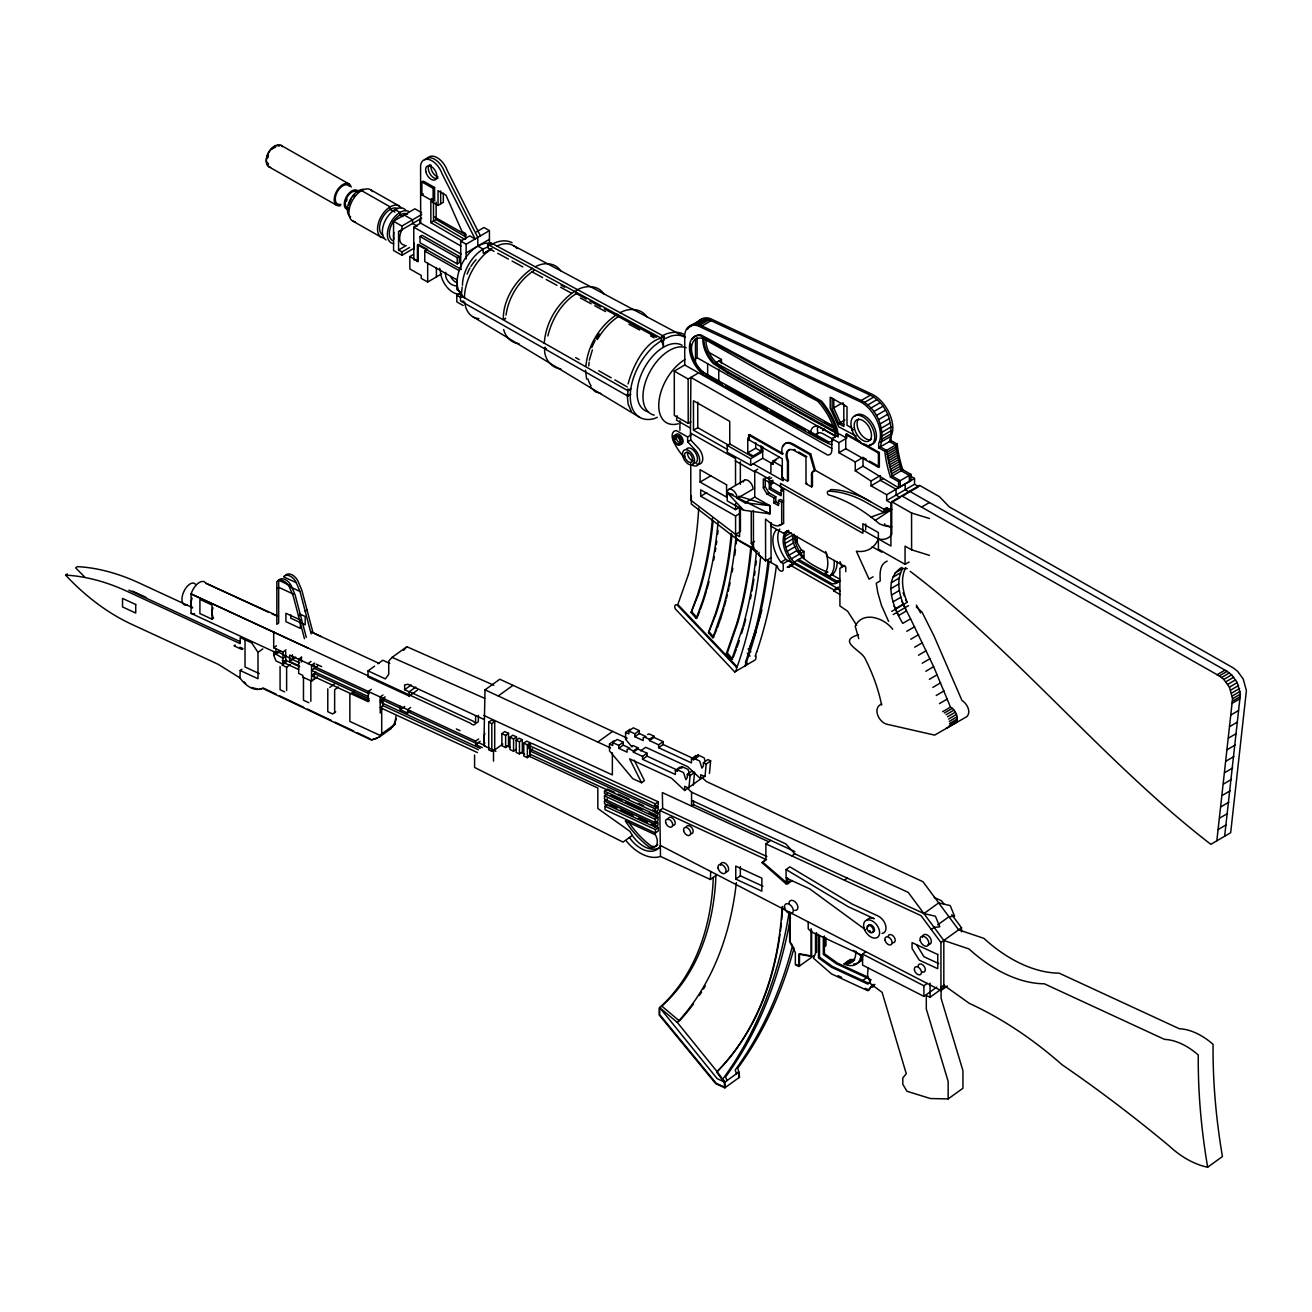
<?xml version="1.0" encoding="UTF-8"?>
<svg xmlns="http://www.w3.org/2000/svg" width="1312" height="1312" viewBox="0 0 1312 1312"><rect width="100%" height="100%" fill="white"/><g stroke="black" fill="none" stroke-linecap="round" stroke-linejoin="round"><path stroke-width="1.5" d="M794.432 562.143L787.905 567.44L792.661 564.685M743.642 510.204L727.209 492.689L769.816 513.828L770.046 505.776L754.761 497.084L745.019 502.791L737.229 498.363A7.036 4.1 59.7 0 0 732.211 489.77A7.036 4.1 59.7 0 0 727.209 492.689L727.209 500.889L743.642 510.204L769.816 513.828L769.816 505.628L738.82 496.215M276.094 694.163L263.187 688.029C254.413 692.703 244.786 684.93 239.965 677.91L240.194 670.498L241.9 669.268M626.398 841.074A36.047 22.976 54.2 0 0 660.494 856.424L710.382 879.499L710.694 871.463M713.252 877.433L713.006 883.812A335.987 214.102 54.2 0 1 659.182 1008.01L659.182 1015.012L715.663 1083.614L724.814 1087.845L739.591 1077.185L737.852 1068.034A703.822 448.491 54.2 0 0 794.055 947.854M715.876 875.547L715.63 881.926A335.987 214.102 54.2 0 1 661.806 1006.124L659.706 1007.632L659.706 1014.635L716.188 1083.236L725.339 1087.468L724.814 1082.17L717.139 1071.658L677.32 1022.442L659.706 1007.632L717.139 1078.628L724.814 1082.17M495.92 751.284L483.866 745.708L485.014 689.866L499.79 679.222L627.136 738.115L625.578 739.246L632.04 746.987M901.852 601.437L910.561 618.821L902.738 623.397C893.406 607.718 882.107 579.756 901.705 567.407M894.03 606.013L898.589 615.525L906.412 610.933C899.983 598.19 895.063 581.741 902.722 568.457L894.899 573.032M1216.831 840.812L1232.558 698.738L1229.426 687.176L1223.817 679.452L1219.291 675.91L901.721 495.838M1224.654 836.22L1240.398 694.146L1237.249 682.601L1231.64 674.876L1227.114 671.334L909.544 491.262M839.401 581.232A22.566 13.12 59.7 0 1 831.841 583.692L793.99 562.208C787.2 553.91 781.296 541.282 787.036 530.999M868.118 967.994L867.511 975.292L870.889 984.066L882.107 992.348L906.28 1073.757L902.804 1077.939L902.804 1084.319L906.969 1091.272L930.405 1098.538L948.15 1098.915L962.942 1088.255L962.942 1070.658L941.098 998.35L941.098 990.642M396.044 716.073L394.978 722.338L392.239 727.291M461.184 296.332L462.168 286.984M505.497 318.094C506.088 319.259 503.956 319.21 503.316 318.767C503.168 299.038 516.206 279.276 532.459 268.255M506.038 315.077C508.318 297.775 519.076 280.096 533.968 270.6M544.283 343.465C545.53 322.686 557.502 302.859 574.672 291.33M585.972 365.654C587.858 345.154 599.994 325.622 617.099 314.355C617.854 314.404 618.378 315.159 618.592 315.848M588.744 365.933L589.154 362.128M952.282 723.65C961.598 723.666 956.202 709.53 950.478 707.135L933.668 666.676L910.561 618.821M860.41 441.783L846.65 433.96L846.65 438.126L839.549 434.092L831.808 438.634L831.824 450.18A9.545 5.543 59.7 0 1 827.56 454.985L690.883 377.397L690.424 435.404M900.245 486.834L900.229 480.7L892.111 476.092L886.518 450.393L880.336 446.884C885.436 429.582 877.695 409.065 861.246 400.504L701.986 325.983C697.279 322.965 689.735 323.49 687.537 329.328M880.368 477.142L880.368 480.323L896.063 489.228L896.08 495.067L900.262 497.428L890.881 502.955L886.699 500.544L914.562 484.243L914.546 478.421L901.213 470.762L895.62 445.08L889.438 441.554C894.538 424.252 886.797 403.735 870.364 395.174L711.088 320.653C706.381 317.635 698.837 318.16 696.639 323.998M560.847 368.787C550.532 368.393 542.709 356.257 545.038 347.139M631.466 411.591L628.136 404.211L627.136 394.305M629.744 394.568L628.366 395.584L626.956 394.764M693.359 785.068L694.54 772.424L691.768 771.144L687.324 774.359L687.324 777.508L685.864 779.705L683.552 772.604L677.5 769.816L677.5 771.358L675.385 770.374L675.385 774.49L642.568 759.32L642.568 756.417L647.013 753.203L637.878 748.988L633.417 752.186L642.568 756.417M709.448 773.473L710.628 760.829L707.857 759.55L703.412 762.764L703.412 765.913L701.953 768.11L699.64 761.009L693.605 758.221L693.605 759.763L691.473 758.779L691.473 762.895L658.657 747.725L658.657 744.822L663.101 741.608L653.966 737.393L649.506 740.591L658.657 744.822M396.257 718.96L394.338 724.634L390.304 729.16M627.546 389.188L630.285 389.582M547.875 335.954C551.811 319.472 561.52 302.793 576.181 293.691C576.722 293.166 576.247 292.314 575.87 291.838M589.35 360.226L592.384 349.878M628.104 383.924C632.269 367.639 644.258 342.596 660.526 338.283M688.423 574.492L677.828 604.504L737.131 666.808L736.409 667.234A6.527 3.805 59.7 0 1 734.736 671.924L675.352 608.948A3.788 2.198 59.7 0 1 674.942 605.603A3.788 2.198 59.7 0 1 677.107 604.93L736.409 667.234M736.819 623.298L726.422 653.507L731.67 659.608L732.588 659.083L727.324 652.966L737.738 622.774A584.824 340.005 59.7 0 0 751.628 546.809M742.28 628.842L731.67 659.608M741.559 633.581L743.182 628.3M698.328 594.648L691.112 612.491L696.229 618.444L697.148 617.903L692.031 611.966M700.477 609.211L703.576 600.224A519.7 302.137 59.7 0 0 706.43 590.99M717.369 627.972L720.682 618.395M736.983 647.423L739.345 640.584M755.876 632.269L748.791 649.588M737.131 666.808L738.787 662.117A705.413 410.098 59.7 0 0 760.566 557.305M756.811 651.572L755.154 656.262L755.876 655.836A6.527 3.805 59.7 0 1 754.22 660.51L745.118 665.84A6.527 3.805 59.7 0 0 746.774 661.166L748.447 656.476A705.413 410.098 59.7 0 0 768.996 562.963M691.112 612.491L697.41 595.189A509.991 296.496 59.7 0 0 712.482 518.043M696.229 618.444L702.658 600.765A519.7 302.137 59.7 0 0 718.041 521.996M697.804 616.164L699.821 610.949M716.664 629.842L712.892 637.796L708.513 632.712L715.27 614.147A545.497 317.143 59.7 0 0 731.243 533.377M708.513 632.712L716.172 613.622A545.497 317.143 59.7 0 0 731.981 534.738M712.892 637.796L722.797 609.063A556.337 323.441 59.7 0 0 736.016 536.805M733.211 657.427L736.409 649.128M750.054 646.275L759.402 618.821A595.894 346.434 59.7 0 0 761.895 609.801M618.641 316.405C609.752 322.145 602.913 330.263 597.304 339.529M790.562 880.729L786.118 883.927L762.108 862.706L765.88 859.475L765.88 843.878L770.718 840.385M786.118 883.927L786.478 877.679L787.79 878.286L787.79 883.747L762.469 861.935M905.723 567.719C900.065 578.379 902.918 591.253 906.953 601.962M870.2 981.048L867.904 984.115L831.496 967.272L818.491 957.924L818.491 934.341M872.152 985.099L867.904 990.74L831.496 973.914L813.538 958.268L815.539 953.201L815.539 933.39M873.202 984.344L868.954 989.986L865.313 988.313M872.742 987.264L874.874 984.426M463.923 296.725L461.234 296.512M493.853 685.225L406.851 646.718L392.075 657.361L388.729 661.084L388.729 674.417L385.351 678.894L368.049 670.891L368.049 677.041L409.196 696.065L417.396 690.161M403.522 650.44L406.851 646.718M491.442 249.034L485.735 253.249A40.967 23.518 -60.4 0 0 464.464 298.054M239.965 677.91L218.218 664.315L131.528 624.217A168.034 107.076 54.2 0 1 65.6 575.132L67.306 573.902M212.003 619.166L212.003 604.996L199.916 599.404L199.916 613.573L212.003 619.166L213.594 618.018M276.848 588.612L278.669 587.3L293.298 594.057M235.192 644.996L234.028 645.832L241.9 649.489L243.064 648.636L239.916 647.177M298.513 616.082L300.35 614.77M305.188 611.277L307.024 609.965M258.513 651.966L262.826 648.866M285.983 649.85L282.966 652.015L273.7 647.734L276.455 645.75M279.62 651.014L273.7 655.262L275.996 660.92L282.966 664.151L285.983 661.97M290.739 658.673L278.734 652.162L273.7 655.262L273.7 651.588L191.076 613.376L191.076 593.91A13.678 6.986 -65.2 0 1 205.869 583.25L277.472 615.853M285.983 656.164L282.966 658.329L275.996 654.147L275.996 648.784M285.983 660.1L282.966 662.265L298.677 669.53M285.262 662.806L282.047 665.118L286.623 667.234L290.346 664.544M298.677 665.594L289.673 661.428L295.676 657.099M301.678 657.115L298.677 659.28L298.677 673.45L302.76 675.336L302.76 677.058L311.567 681.125L317.586 676.795M308.058 663.626L311.075 661.445M314.585 663.068L311.567 665.25L311.567 681.125M317.586 666.037L311.567 670.366L368.295 696.606M316.077 672.236L311.567 675.5L368.295 701.723L368.295 691.473L371.296 689.308M329.738 687.422L334.56 683.946M338.381 686.996L334.642 689.686L334.642 712.58M368.049 670.891L374.609 666.152M377.905 663.79L382.825 660.231L389.746 663.446M355.044 690.374L351.829 692.687L369.41 700.821M335.724 711.793L332.674 713.99L327.787 711.727L327.787 688.833M382.956 695.016L380.218 697L380.218 713.056M380.218 700.411L385.138 696.852M384.728 698.902L380.218 702.15L480.159 748.381M415.756 687.062L409.196 691.801L404.621 689.686L411.181 684.946M383.219 705.43L380.218 707.594L477.453 752.58M410.623 710.907L407.606 713.088L400.258 709.677L404.768 706.43M410.623 707.496L407.606 709.661L407.606 713.088M395.453 723.945L379.758 735.261L349.878 721.436L349.878 694.114M379.053 737.262L390.812 728.783M498.232 695.983L513.008 685.34M488.72 722.19L491.606 720.124L494.706 721.567L494.706 749.234L491.82 751.3L488.72 749.874L488.72 722.19L491.82 723.634L494.706 721.567M482.209 747.594L475.616 744.544L475.616 741.116L478.634 738.951M475.616 744.544L480.143 741.28M501.873 733.67L504.759 731.588L508.515 733.326L508.515 745.462L505.628 747.528L501.873 745.79L501.873 733.67L505.628 735.409L508.515 733.326M516.452 749.136L513.566 751.218L509.974 749.562L509.974 737.262L512.861 735.179L516.452 736.852L516.452 740.952M502.808 744.052L493.509 750.743L493.509 761.157M513.566 751.218L513.566 738.918L516.452 736.852M516.174 740.28L519.06 738.213L522.324 739.722L522.324 751.842L519.454 753.924L516.174 752.416L516.174 740.28L519.454 741.788L522.324 739.722M523.783 743.182L526.67 741.116L530.261 742.772L530.261 755.581L527.375 757.664L523.783 755.991L523.783 743.182L527.375 744.839L530.261 742.772M528.851 745.364L531.721 743.297L658.263 801.829L658.263 804.896L655.393 806.978L528.851 748.447L528.851 745.364L655.393 803.895L658.263 801.829M654.475 805.142L658.165 806.847L658.165 810.094L655.295 812.177L529.736 754.105L529.736 750.858L532.606 748.775M597.829 742.051L612.606 731.407M634.221 760.189L644.454 780.673L641.568 782.739L632.761 778.656L609.49 750.841L609.49 744.019L613.934 740.804M625.578 739.246L625.578 732.424L630.022 729.21M609.49 744.019L612.753 745.528L612.753 742.625L617.198 739.41L623.233 742.215L623.233 745.118L618.788 748.316L627.12 752.17L627.12 749.267L628.694 748.775L633.417 750.956L637.878 747.758L633.138 745.56L631.564 746.069M625.578 732.424L628.842 733.933L628.842 731.03L633.286 727.816L639.321 730.62L639.321 733.523L634.877 736.721L643.208 740.575L643.208 737.672L644.782 737.18L649.506 739.361L653.966 736.163L649.227 733.966L647.652 734.474M618.788 748.316L618.788 745.413L623.233 742.215M634.877 736.721L634.877 733.818L639.321 730.62M640.682 750.89L645.717 747.266L687.685 766.667L700.756 778.885L700.756 774.72L704.987 776.671L706.184 764.043L710.628 760.829M642.568 759.32L647.013 756.106L647.013 753.203M658.657 747.725L663.101 744.511L663.101 741.608M652.589 809.963L658.017 812.472L658.017 814.867L655.131 816.933L604.52 793.53L604.52 791.136L607.39 789.053L614.623 792.399M648.981 813.063L658.017 817.228L658.017 820.476L655.131 822.558L604.52 799.139L604.52 795.892L607.39 793.826M655.131 827.118L655.131 824.379L658.017 822.312L658.017 825.035L655.131 827.118L604.52 803.698L604.52 800.976L607.39 798.893M651.08 824.182L658.296 827.511L658.296 830.922L655.41 833.005L604.963 809.668L604.963 806.24L607.833 804.174M675.385 770.374L679.829 767.159L681.961 768.143L681.961 766.602L687.996 769.406L689.735 774.72M691.473 758.779L695.918 755.564L698.05 756.548L698.05 755.007L704.085 757.811L705.249 761.354M677.5 769.816L681.961 766.602M693.605 758.221L698.05 755.007M693.605 759.763L698.05 756.548M702.314 777.754L706.348 781.509L923.008 881.73L958.613 929.814L983.902 938.359A120.606 76.85 54.2 0 0 1059.096 973.143L1179.275 1028.723A58.122 37.031 54.2 0 1 1213.075 1044.352A658.657 419.709 54.2 0 0 1222.44 1156.544L1207.663 1167.204A658.657 419.709 54.2 0 1 1198.282 1055.012A58.122 37.031 54.2 0 0 1164.482 1039.383L1044.319 983.787A120.606 76.85 54.2 0 1 969.109 949.002L943.82 940.474L908.232 892.39L691.572 792.169L687.537 788.414L684.667 790.48L684.667 786.314L688.898 788.266L690.096 775.638L694.54 772.424M655.295 812.177L655.295 808.93L658.165 806.847M689.112 787.282L705.2 775.687M660.494 856.424L659.788 810.406L662.658 808.34L662.33 792.579L768.75 841.796M655.131 816.933L655.131 814.539L658.017 812.472M659.165 847.831A24.649 15.711 54.2 0 1 632.302 835.416L623.02 842.107L474.583 767.438L474.583 755.04M655.131 822.558L655.131 819.311L658.017 817.228M655.41 833.005L655.41 829.578L658.296 827.511M693.523 800.828L693.523 804.682L691.572 806.093L691.572 792.169M710.382 879.499L716.303 875.235M735.77 879.089L735.77 866.117L761.878 878.187L761.878 891.176L735.77 879.089L740.345 875.793L740.345 866.527M762.108 862.706L766.552 859.508M791.89 855.9L794.76 853.833L923.91 913.562L935.39 916.219L939.802 926.83L934.144 927.404M865.592 929.831L809.766 888.913L786.085 877.958L786.085 869.561L789.89 866.838L851.898 903.919L878.023 915.989A10.25 6.527 54.2 0 1 885.748 925.78A10.25 6.527 54.2 0 1 882.025 933.472M787.79 883.747L792.235 880.549M844.403 880.204L847.29 878.122M789.66 912.627L789.66 941.721L795.351 952.496L795.351 964.796L798.942 966.452L813.719 955.792M855.768 951.298A21.599 13.76 54.2 0 1 844.092 963.91L850.242 959.482A21.599 13.76 54.2 0 0 854.702 959.252M936.801 987.1L923.91 996.382L862.591 965.124L862.591 954.07L865.854 951.708M923.91 913.562L938.687 902.918L950.167 905.559L954.578 916.17L948.937 916.744L937.686 924.845M931.274 929.47L934.488 927.158M861.705 981.245L867.576 976.997L837.384 963.024L824.379 953.693L824.379 935.997M739.066 1071.888L724.29 1082.548L724.814 1087.845M629.432 837.482A24.649 15.711 54.2 0 0 660.494 845.502L940.95 990.544L940.95 942.541L961.483 927.748L951.807 914.677M923.91 996.382L923.91 985.788L927.19 983.426M940.95 987.296L944.345 984.836M948.15 1098.915L948.15 1081.318L926.305 1008.994L926.305 995.496L930.06 997.235L944.328 986.968M940.95 990.544L947.362 985.919M871.053 517.043L875.284 520.356L891.717 509.499L883.911 509.236L883.911 512.451L871.053 517.043A146.911 85.411 59.7 0 0 828.348 494.821A2.476 1.443 59.7 0 1 827.347 492.426A2.476 1.443 59.7 0 1 828.331 491.18A127.707 74.243 59.7 0 1 864.346 501.381L883.911 512.451L891.717 509.499M771.177 522.766L771.194 526.309L783.641 533.377L786.97 531.163L826.675 553.697L826.675 556.206L845.781 567.063L845.781 571.72M379.578 736.885L371.378 740.066L262.662 688.406M484.161 253.15L491.131 249.001M485.391 252.412L491.869 248.575M421.874 181.942L423.333 181.089L434.584 187.485L434.6 200.408L433.14 201.261L421.89 194.865L421.874 181.942L433.124 188.338L434.584 187.485M421.89 194.865L423.35 194.012M412.64 249.034L401.997 255.282L393.584 250.51L393.551 221.269L414.854 208.805L421.578 212.61M409.59 247.492L401.98 251.937L398.569 250.002L398.553 231.683L401.964 229.748L401.948 226.041L421.726 214.463M462.07 240.916L430.877 222.614L430.844 201.326L438.044 205.41L443.325 202.327L443.325 193.11M398.553 231.683L421.742 218.169M427.63 249.411L418.216 244.376L418.249 261.334L413.821 259.727L413.756 227.173L420.66 223.138L420.594 165.525A15.99 9.299 59.7 0 1 429.992 159.851A15.99 9.299 59.7 0 1 441.996 173.643L475.141 238.964L469.696 235.865L460.709 241.129L460.742 269.501M430.877 222.614L436.158 219.53L436.125 202.097M420.02 236.521L422.103 235.291L459.315 256.414L459.315 262.662L457.232 263.892L420.02 242.769L420.02 236.521L457.216 257.628L459.315 256.414M398.569 250.002L406.179 245.541M441.668 273.847L427.679 282.031L421.218 278.374L421.218 275.405L409.852 268.96L409.836 256.562L413.346 254.512M459.446 291.133L456.806 289.624L456.789 279.768L424.76 261.58L424.744 251.1L426.843 249.87L461.135 269.337M476.486 231.896L483.964 227.517L489.425 230.6L489.442 245.295M466.17 258.907L466.154 244.229L489.425 230.6M466.17 252.904L489.425 239.292M463.169 305.516L456.822 301.908L456.806 295.233L461.332 292.592M689.554 326.36L701.526 319.259M694.13 324.195L703.232 318.865M688.423 327.705L697.525 322.375M695.967 324.13L705.069 318.8M697.902 324.425L707.004 319.095M699.919 325.048L709.021 319.718M701.986 325.983L711.088 320.653M690.932 421.792L688.21 423.382L674.335 415.527L674.286 371.132L684.749 364.998L684.716 336.577A22.665 13.186 59.7 0 1 700.346 326.95L859.622 401.456A26.896 15.629 59.7 0 1 878.679 443.407L878.696 447.851L884.878 451.361A88.527 51.463 59.7 0 0 890.471 477.043L898.589 481.652L910.971 474.403L902.853 469.794A88.527 51.463 59.7 0 1 897.26 444.112L891.078 440.602L878.696 447.851M695.491 358.717L697.131 357.75L697.115 337.446M688.21 423.382L688.144 379.004L698.607 372.87M715.63 362.899L721.469 359.488L707.611 351.632M837.204 435.83A16.826 9.774 59.7 0 0 836.712 431.746L836.138 429.647A49.495 28.782 59.7 0 0 820.476 401.669C781.017 379.234 739.968 357.012 699.886 335.478A23.829 13.842 59.7 0 0 689.456 347.532A23.829 13.842 59.7 0 0 699.936 371.427L703.822 374.904L722.354 384.104M702.838 339.693A23.829 13.842 59.7 0 0 713.318 363.604L727.832 373.002L728.832 372.411L835.892 431.845M738.18 378.774L739.181 378.184M735.146 392.386L736.147 391.796M748.529 384.547L749.529 383.957M758.877 390.304L759.878 389.713M728.045 449.803L693.49 430.188L697.771 427.679L697.738 402.161M691.539 464.825A11.021 6.412 59.7 0 0 699.345 462.939A11.021 6.412 59.7 0 0 696.016 450.77L687.636 441.816L687.636 436.978L690.735 435.158M687.636 441.816L690.735 440.012L690.735 433.124L735.507 458.544L735.54 485.112M714.45 380.841L755.843 403.899L756.844 403.309M727.832 373.002L769.226 396.06L770.226 395.47M766.192 409.639L767.192 409.049L758.566 404.26M779.574 401.8L780.574 401.226M776.54 415.379L777.54 414.805M789.922 407.556L790.923 406.966M762.682 446.72L762.698 458.249L750.694 465.284L727.225 452.279L727.225 445.424L729.767 443.932L729.734 421.332L693.458 400.734L693.49 430.188M789.857 449.344A11.71 6.806 59.7 0 0 788.397 460.988L788.43 480.586L787.512 481.127L782.313 478.175L782.296 458.79L748.66 439.7L748.66 435.125L749.578 434.584L783.264 453.722M748.66 439.7L749.578 434.584M786.888 421.119L787.889 420.529M800.271 413.28L801.271 412.706M762.698 450.41L753.219 455.953L747.774 452.853L755.696 448.228L755.696 442.702M726.569 484.718L726.586 497.117L700.1 482.078L710.743 475.846M755.843 403.899L797.237 426.859L798.237 426.269L805.142 430.09M769.226 396.06L810.619 419.02L811.62 418.43M843.747 424.563L840.336 422.628L833.776 407.884L841.353 403.44M750.694 465.284L750.677 458.741L762.698 451.705M861.246 400.504L870.364 395.174M820.968 424.744L821.968 424.153M740.394 513.172L735.573 515.993L700.69 496.198L706.774 492.623M864.592 402.39L873.694 397.06M814.539 435.404L817.95 433.419A14.268 8.298 59.7 0 1 817.917 426.17M754.761 497.084L754.728 470.926L757.762 469.138M867.872 404.916L876.974 399.586M770.915 472.386L770.898 463.316L772.752 464.366L772.752 461.184L779.443 457.265M770.898 463.316L775.933 460.364M832.12 398.258L832.136 408.836L838.696 423.596L844.879 419.971M728.668 489.442L744.511 480.176M797.237 426.859L817.934 438.29L818.934 437.716L808.586 431.992M831.316 430.467L832.316 429.877M871.004 408.016L880.106 402.686M873.89 411.558L882.992 406.228M767.372 478.109L769.734 476.715M748.66 435.125L782.346 454.264A14.268 8.298 59.7 0 1 791.989 444.424L809.799 454.526L810.718 454.001L815.375 470.352A8.036 4.674 59.7 0 0 812.44 475.994L812.456 486.375L811.538 486.916L806.011 483.767L805.978 457.183L794.432 450.639A11.71 6.806 59.7 0 0 787.102 451.492A11.71 6.806 59.7 0 0 787.479 461.529L787.512 481.127M876.449 415.461L885.551 410.131M852.144 430.402L853.882 429.385M765.224 477.798L765.24 486.752L768.799 492.787L775.802 496.756L773.9 497.888L766.88 493.902L763.322 487.867L763.305 478.913L769.226 482.275L769.209 479.142L771.587 477.765M866.281 459.298L863.001 457.429L855.26 461.972L838.926 452.689L845.748 448.688L845.732 434.502L846.65 433.96M737.229 498.363L753.072 489.097A7.036 4.1 59.7 0 0 748.709 480.914A7.036 4.1 59.7 0 0 743.215 482.012M769.226 482.275L772.768 480.192L772.768 483.324L771.128 484.276L769.291 483.226L769.291 489.064L781.116 495.772L781.099 489.934L782.739 488.982M769.291 483.226L770.931 482.275M838.926 452.689L838.909 442.652L846.65 438.126M878.597 419.61L887.699 414.28M763.322 487.867L765.24 486.752M769.291 489.064L770.931 488.097L770.931 484.21M880.27 423.874L889.372 418.544M700.69 496.198L700.69 489.835L735.573 509.63L740.394 506.809L740.427 531.573L735.589 534.394L690.817 500.216L690.768 463.513M766.88 493.902L768.799 492.787M881.418 428.122L890.52 422.792M811.538 486.916L811.538 476.535A8.036 4.674 59.7 0 1 814.457 470.893L815.375 470.352L885.026 509.892M882.008 432.222L891.11 426.892M882.025 436.043L891.127 430.713M881.451 439.487L890.553 434.157M806.011 483.767L806.913 483.242M771.062 557.698L765.601 560.896L765.536 519.044L769.275 522.127A16.384 9.528 59.7 0 0 781.706 524.242L781.673 502.299L783.592 501.184L780.427 499.38L778.508 500.495L778.524 505.596L773.9 502.972L775.818 501.856L775.802 496.756M880.319 442.439L889.421 437.109M845.748 448.688L878.433 467.252L878.417 453.05L879.319 452.509L863.854 443.735M884.878 451.361L897.26 444.112M914.546 478.421L886.682 494.722L871.004 485.817L870.988 481.045L855.276 470.729L863.017 466.186L863.001 457.429M886.732 452.476L895.834 447.146M886.994 454.559L896.096 449.229M887.306 456.658L896.408 451.328M887.666 458.774L896.768 453.444M888.076 460.906L897.178 455.576M878.433 467.252L879.352 466.711L879.319 452.509M781.706 524.242L783.625 523.127L783.576 489.228L780.525 487.49L780.525 483.374L890.93 546.038L890.881 502.955M753.859 547.727L751.284 543.299L754.515 541.413M888.519 463.054L897.621 457.724M889.011 465.202L898.113 459.872M889.536 467.367L898.638 462.037M890.126 469.548L899.228 464.218M765.601 560.896L753.449 549.958L754.712 549.203M870.988 481.045L880.368 475.551M783.641 533.377L788.709 530.392M890.733 471.713L899.852 466.383M785.724 533.426L788.856 531.606M871.004 485.817L883.402 478.552M891.406 473.894L900.508 468.564M784.92 536.395L791.185 532.721M890.471 477.043L902.853 469.794M784.674 539.773L792.514 535.198C792.399 555.156 811.587 565.406 827.626 572.278M785.002 543.463L792.825 538.888M785.855 547.35L793.694 542.774M787.249 551.302L795.072 546.71M863.017 466.186L898.605 487.802L910.987 480.553L910.971 474.403M789.102 555.173L796.925 550.581M776.392 529.884A25.781 14.99 59.7 0 0 780.886 562.225L785.79 559.338L792.448 563.11L803.37 556.714A23.813 13.842 59.7 0 1 794.055 534.279M798.352 551.991L801.632 550.072L804.026 551.434L804.043 556.518A4.198 2.444 59.7 0 1 803.42 558.699M765.896 559.634L777.344 566.128A4.198 2.444 59.7 0 0 780.673 571.015A4.198 2.444 59.7 0 0 783.28 568.67L783.28 563.586L788.184 560.7M791.382 558.846L804.026 551.434M873.054 576.804L869.052 579.15L856.375 551.22A52.677 30.635 59.7 0 0 878.384 538.92A31.8 18.483 59.7 0 0 891.75 534.443L891.701 501.709L919.564 485.391L939.408 496.658L949.248 506.858L1233.116 667.808L1237.642 671.35L1243.251 679.075L1246.4 690.637L1230.672 832.71L1210.828 844.321C1103.425 761.436 1018.358 653.31 910.151 571.31M901.77 496.576L909.364 492.098L905.182 489.737L905.165 483.898M910.922 491.213L918.744 486.621L914.562 484.243M787.134 567.227L792.874 563.947M788.578 567.374L793.268 564.636M883.911 512.418L886.65 510.811M921.565 507.104L929.404 502.529M825.609 551.516A28.192 16.384 59.7 0 1 824.854 573.606L827.774 571.901M844.813 565.472L839.877 568.358L839.926 605.98L847.667 611.261L856.654 625.234M834.973 581.856L839.434 580.954L834.973 581.856L797.138 560.372M840.188 594.582L833.694 590.892L833.694 589.826L838.368 587.087M726.422 653.507L727.324 652.966M833.694 590.892L838.384 588.137M887.207 561.11C879.368 564.144 879.86 574.098 880.27 580.888L876.252 583.233L877.794 592.598L881.484 605.439L888.568 621.38M770.718 480.979L862.87 533.295L862.87 523.75L878.368 532.557L878.4 549.187L905.067 564.34L909.085 561.995M892.685 577.411L900.508 572.819M734.736 671.924L743.838 666.594A6.527 3.805 59.7 0 0 745.511 661.904L747.168 657.214A705.413 410.098 59.7 0 0 768.16 559.962M891.356 582.643L899.179 578.051M890.963 588.58L898.802 584.004M891.537 595.041L899.36 590.466M893.029 601.831L900.852 597.239M895.391 608.719L903.23 604.143M891.717 611.392L907.002 602.438L905.592 599.24M858.573 634.762C836.449 641.01 861.148 650.145 865.034 658.46C872.529 673.171 878.318 688.8 881.615 705.003M893.226 614.574L908.527 605.619M906.805 631.302L914.628 626.726M910.774 639.239L918.613 634.664M914.677 647.21L922.5 642.634M918.482 655.213L926.321 650.621M922.205 663.232L930.044 658.64M925.846 671.268L933.668 666.676M881.762 703.986C871.758 707.906 879.122 722.797 887.24 724.306L934.636 735.114L966.829 716.647C971.602 711.744 966.813 703.478 961.942 700.411L933.98 635.91L922.024 612.097L916.301 606.898M929.388 679.321L937.211 674.745M932.848 687.406L940.671 682.814M936.21 695.491L944.033 690.916M939.474 703.593L947.297 699.017M942.639 711.711L950.478 707.135M944.427 712.99L952.25 708.414M946.083 714.728L953.922 710.136M947.51 716.778L955.349 712.203M948.609 719.042L956.432 714.45M949.298 721.338L957.12 716.746M949.527 723.502L957.366 718.927M949.298 725.421L957.137 720.829M946.1 728.39L956.448 722.354M1216.978 674.794L1224.818 670.219M1219.291 675.91L1227.114 671.334M1221.587 677.484L1229.41 672.892M1223.817 679.452L1231.64 674.876M1225.9 681.781L1233.723 677.189M1227.786 684.372L1235.609 679.796M1229.426 687.176L1237.249 682.601M1230.754 690.112L1238.577 685.52M1231.738 693.064L1239.561 688.488M1232.345 695.967L1240.168 691.391M1232.558 698.738L1240.398 694.146M1232.378 701.28L1240.217 696.688M1231.82 703.511L1239.643 698.935M1230.738 715.073L1238.561 710.497M1229.623 726.618L1237.446 722.026M1228.475 738.131L1236.314 733.539M1227.31 749.628L1235.133 745.036M1226.113 761.091L1233.936 756.516M1224.867 772.555L1232.706 767.963M1223.604 783.986L1231.443 779.394M1222.308 795.384L1230.148 790.808M1220.996 806.782L1228.819 802.19M1219.635 818.147L1227.458 813.555M1218.241 829.479L1226.08 824.904M487.67 247.837L487.67 244.409L490.655 242.687L664.249 336.544L664.249 339.972L661.281 341.694L661.281 338.25L664.249 336.544M630.826 394.387L627.858 396.109L460.463 300.924L460.463 295.512L627.858 390.697L630.826 388.992M276.455 653.294L278.734 652.162M490.934 244.77C497.248 241.178 505.251 239.128 512.057 242.704M497.051 246.066L500.626 244.524A40.967 23.518 -60.4 0 1 517.108 248.624M535.247 266.91C543.152 262.072 555.074 262.318 560.568 270.682M575.853 290.641C584.316 285.229 597.55 284.409 603.684 293.74M619.822 312.928C628.218 307.762 640.928 307.877 646.816 316.799M657.296 417.298L654.262 418.61A46.068 26.453 -60.4 0 1 630.236 396.29A46.068 26.453 -60.4 0 1 654.163 345.892L661.756 340.284L663.462 347.204L663.314 339.365L670.908 336.085A46.068 26.453 -60.4 0 1 685.422 337.348L513.533 245.639M377.298 738.312L371.903 739.689M463.776 301.219L462.103 301.186M546.464 348.615L544.365 347.975M837.876 581.856L840.434 581.019M461.578 295.856L462.562 295.741M259.842 689.079L261.596 688.702M902.361 568.506L907.232 568.637M518.962 343.596C511.221 343.154 505.415 336.725 503.66 329.525M745.019 502.791L769.816 505.628M257.956 689.144L251.838 687.554M727.209 492.689L733.014 494.444M683.946 334.396C677.222 330.165 665.266 333.133 661.478 336.577M600.765 393.469L595.451 391.812L590.056 386.827M891.701 501.709L911.561 512.976L929.404 518.486M905.067 564.34L905.05 546.12L911.61 549.826L929.454 555.353M392.075 657.361L484.636 698.328M308.058 648.079L191.076 593.91L470.516 723.224A4.33 2.772 54.2 0 0 473.911 724.814A4.33 2.772 54.2 0 0 475.616 722.535L475.616 715.581M703.412 762.764L706.184 764.043M639.321 733.523L645.996 736.606M663.101 744.511L694.097 758.861M628.842 731.03L634.877 733.818M296.25 582.676L283.507 576.788A9.528 6.068 54.2 0 1 296.25 582.676L299.972 591.417L311.141 633.909M304.466 638.714L293.298 596.222L289.575 587.481A9.528 6.068 54.2 0 0 276.848 581.593L276.848 624.315L278.669 622.987L278.669 580.281L291.412 586.169L295.134 594.91L306.303 637.402M290.821 587.186L299.972 591.417M687.324 774.359L690.096 775.638M623.233 745.118L629.908 748.201M647.013 756.106L678.009 770.456M612.753 742.625L618.788 745.413M485.014 689.866L610.539 747.938M934.275 897.474L941.573 900.836L943.853 903.919M299.776 613.983L305.188 616.492L305.188 624.856L290.739 618.182L290.739 614.82M691.572 800.32L785.888 843.944L794.76 853.833M693.523 804.682L794.859 851.554M205.869 583.25L268.566 612.245M271.961 613.819L277.472 616.378M310.682 631.728L379.201 663.429M765.88 843.878L921.04 915.645L940.95 942.541M483.866 715.483L612.36 774.916L612.36 752.793M483.866 719.386L407.95 684.274L404.621 684.897L404.621 689.686M509.974 737.262L513.566 738.918M662.658 808.34L766.913 856.556M410.492 692.211L473.271 721.239A4.33 2.772 54.2 0 0 476.666 722.83A4.33 2.772 54.2 0 0 478.372 720.55L478.372 715.335M659.788 810.406L765.88 859.475M529.736 750.858L655.295 808.93M618.247 794.072L629.088 799.09M638.124 803.272L643.552 805.781M506.465 745.741L510.106 747.43M521.077 752.498L524.734 754.187M528.392 755.892L597.829 788.004L597.829 808.504L629.908 831.332L632.302 835.416M604.52 791.136L655.131 814.539M611.015 795.498L621.855 800.517M625.48 802.19L641.748 809.717M604.52 795.892L655.131 819.311M316.143 664.102L321.637 666.644M456.314 728.947L459.987 730.636M192.7 607.751L138.99 582.905A215.348 137.219 54.2 0 0 77.375 566.636L75.67 567.866L84.575 576.903M475.616 741.116L289.673 655.114L289.673 661.428M478.372 742.559L484.964 745.61M604.52 800.976L655.131 824.379M369.213 693.786L314.322 668.382L314.322 664.971M401.472 708.726L382.956 700.165L382.956 705.626L478.355 749.742M408.868 712.154L477.355 743.838M609.637 805.01L616.853 808.34M620.445 810.012L633.056 815.834M638.468 818.344L647.472 822.509M299.612 662.79L292.412 659.444L292.412 654.704M604.963 806.24L655.41 829.578M285.721 660.28L299.677 666.742M369.213 698.902L314.322 673.515L314.322 679.157M938.752 963.582L923.992 956.76L916.76 945.05M132.594 591.138L145.812 597.255M282.228 660.543L285.721 662.166L285.721 651.621M128.904 590.154L240.047 641.568M740.345 875.793L762.977 886.272M259.268 673.597L245.032 667.004L245.032 640.158M862.328 955.415L811.16 931.75L808.208 928.748L808.208 921.893M240.194 670.498L257.988 678.73L257.988 652.343L251.691 642.847L240.194 637.517L240.194 643.651L127.215 591.384A215.348 137.219 54.2 0 0 65.6 575.132M308.878 702.74L303.482 700.247L303.482 677.353M284.655 691.883L280.079 689.768L280.079 666.529M871.184 979.9L836.334 963.779L823.329 954.447L823.329 936.752M868.954 983.36L832.546 966.518L819.524 957.17L819.524 935.554M838.007 975.685L841.648 977.358M795.876 964.418L799.467 966.075L799.467 953.775L811.62 956.022L811.62 930.274M279.768 695.901L303.728 707.299M307.418 709.038L331.362 720.419M335.052 722.174L353.469 730.932M357.159 732.686L370.05 738.82M311.994 632.187L321.03 636.55M862.591 954.07L923.91 985.788M824.854 573.606L829.889 576.148M856.195 436.076L838.696 426.777L830.201 408.081L830.201 397.175L846.994 406.704L847.011 425.252L852.16 428.352M426.843 249.87L417.429 244.852L417.446 261.793M661.281 338.25L487.67 244.409M488.671 248.411L494.066 251.33M497.658 253.265L508.449 259.104M512.041 261.039L522.832 266.877M531.819 271.732L542.61 277.57M546.202 279.505L556.993 285.344M560.585 287.279L571.376 293.117M580.363 297.972L591.154 303.794M594.746 305.745L605.537 311.567M628.907 324.195L639.698 330.034M650.49 335.856L654.081 337.807M561.142 285.294L564.734 287.246M575.509 293.15L586.3 299.038M589.892 301.006L600.666 306.893M604.258 308.861L656.361 337.332M870.479 501.643L867.084 499.774A127.707 74.243 59.7 0 0 831.07 489.573A2.476 1.443 59.7 0 0 830.102 491.229M835.728 429.434L718.468 364.293A20.943 12.169 59.7 0 1 705.889 340.267M810.619 419.02L836.679 433.419M820.722 438.7L827.872 442.652M817.934 438.29L830.43 444.424A16.826 9.774 59.7 0 0 831.89 444.292M770.636 410.968L798.237 426.269M725.798 386.023L734.425 390.828M737.869 392.747L755.122 402.341M728.832 372.411L714.318 363.014A23.829 13.842 59.7 0 1 703.839 339.103M715.45 380.25L700.936 370.853A23.829 13.842 59.7 0 1 690.67 344.023M838.696 423.596L843.829 426.498L843.796 404.883M718.73 361.095L834.12 426.597M431.386 198.588L434.6 200.408M827.593 423.579L831.152 425.596M845.732 434.502L878.417 453.05M835.006 435.666L820.754 427.581A14.268 8.298 59.7 0 0 810.603 433.518M697.131 357.75L835.252 436.158M838.909 442.652L823.198 433.796A11.71 6.806 59.7 0 0 815.277 435.896M869.544 461.152L879.352 466.711M684.749 364.998L831.742 448.442M370.492 189.699L399.11 205.951M460.709 241.129L466.154 244.229M420.66 223.138L460.955 246.016M361.538 190.617L390.156 206.87L390.156 209.412L394.978 212.15M394.978 209.608L399.963 212.429L399.963 214.988L402.8 216.595M404.211 215.037L412.608 219.809L412.608 223.516L417.2 226.107M281.014 145.353L348.959 183.926M674.286 371.132L688.144 379.004M413.756 227.173L461.07 254.036M810.718 454.001L792.907 443.882A14.268 8.298 59.7 0 0 783.231 446.474M393.551 221.269L401.948 226.041M798.647 451.968L806.88 456.642M424.744 251.1L459.036 270.567M749.578 439.159L747.758 438.126L747.774 452.853M268.796 166.755L336.741 205.328M755.696 448.228L761.14 451.312L761.14 445.785M352.633 220.974L381.251 237.226M772.752 461.184L782.149 466.514L782.165 478.437M409.836 256.562L418.249 261.334M762.698 458.249L773.293 464.251M729.767 443.932L753.219 457.248L753.219 455.953M575.624 357.602L579.199 359.619M598.78 370.755L611.244 377.84M614.803 379.873L627.267 386.958M697.771 427.679L728.865 445.342M727.225 445.424L750.677 458.741M456.806 295.233L460.791 297.496L460.774 291.871M690.424 428.089L676.533 420.201L677.074 415.707M753.236 463.792L783.231 480.815L783.231 477.634M754.728 470.926L769.209 479.142M735.278 460.856L754.761 471.926M687.636 436.978L676.451 430.631A10.43 6.068 59.7 0 0 673.876 442.39A45.51 26.453 59.7 0 0 683.782 457.084M781.099 489.934L783.576 491.344M770.931 488.097L781.066 493.853M872.136 546.727L881.779 552.188M778.508 500.495L781.673 502.299M775.818 501.856L778.885 503.595M726.651 484.866L700.083 469.68L700.1 482.078M766.536 511.975L769.816 513.828M800.533 555.107L803.37 556.714M831.07 574.23L839.664 579.117M798.68 559.47L836.531 580.954M792.891 563.045L836.826 587.989L840.074 590.892M735.589 534.394L739.574 536.641L739.525 507.285M789.742 564.882L833.694 589.826M780.886 562.225L783.28 563.586M752.973 548.219L735.606 538.363L735.573 515.993M757.237 551.302L739.788 541.397L691.326 504.038L691.309 495.674M762.436 557.666L758.992 555.714L758.976 552.286M434.584 217.021L466.121 234.963M436.158 219.53L465.612 236.816M464.71 239.374L433.518 221.072L433.485 201.72M862.427 956.973L853.407 950.347M786.085 869.561L848.11 906.641L874.235 918.728A10.25 6.527 54.2 0 0 867.298 919.712M472.91 316.782L639.748 417.364M943.82 985.214L969.42 1003.434A313.88 200.014 54.2 0 1 1061.966 1064.672A1103.179 702.97 54.2 0 1 1168.943 1145.737A76.162 48.528 54.2 0 0 1207.663 1167.204M875.284 520.356L879.483 523.849A28.602 20.549 43.1 0 0 891.734 526.637L890.914 527.178A24.977 14.514 59.7 0 1 886.568 525.341M661.806 1006.124L679.419 1020.933A454.608 289.69 54.2 0 0 693.507 1003.877M684.667 790.48L671.596 778.262L629.629 758.861L641.568 782.739M243.835 681.682L245.721 683.486M892.718 629.252C884.255 618.083 863.083 610.359 855.194 626.086L858.77 638.731M748.102 648.833L750.923 651.802M747.315 653.196L750.087 656.115M690.735 440.012L699.116 448.966A11.021 6.412 59.7 0 1 702.674 460.118A11.021 6.412 59.7 0 1 696.688 463.956M709.431 632.171L713.81 637.271M791.136 943.148L793.022 946.739M916.432 605.078L920.581 612.95M480.422 235.865L447.277 170.544A15.99 9.299 59.7 0 0 437.667 157.965A15.99 9.299 59.7 0 0 427.515 158.244M842.878 402.554L844.518 406.244M212.987 617.427L212.003 613.311A11.824 6.035 -65.2 0 1 212.987 607.784M903.066 592.811L904.28 596.025M736.458 1073.774L735.228 1069.92A703.822 448.491 54.2 0 0 791.956 947.805M726.897 1080.662L725.684 1076.808A703.822 448.491 54.2 0 0 790.496 917.744M809.799 454.526L814.457 470.893M312.961 632.597L301.793 590.105L298.086 581.364A9.528 6.068 54.2 0 0 285.344 575.476M585.513 370.214L586.612 379.152M738.541 1072.265L739.066 1077.562M911.561 512.976L911.61 549.826M909.331 475.37L909.347 481.504M898.589 481.652L898.605 487.802M891.078 440.602L891.061 436.158A26.896 15.629 59.7 0 0 871.988 394.207L712.728 319.702A22.665 13.186 59.7 0 0 699.165 321.407M886.682 494.722L886.699 500.544M865.69 524.013L865.69 529.736M855.26 461.972L855.276 470.729M833.76 399.061L833.776 407.884M797.27 536.362L797.27 542.348M773.9 497.888L773.9 502.972M771.128 481.16L771.128 484.276M771.013 523.816L771.062 562.569M753.4 510.434L753.449 549.958M751.251 511.992L751.284 543.299M740.329 461.84L740.362 484.325M735.556 503.496L735.573 509.63M721.469 359.488L721.469 363.522M718.746 369.164L718.763 383.284M707.627 363.654L707.627 375.691M695.475 338.414L695.508 364.736M679.911 420.775L679.911 430.303M483.16 253.134L483.16 249.149L477.798 246.098L477.781 237.423L444.637 172.085A15.99 9.299 59.7 0 0 435.026 159.506A15.99 9.299 59.7 0 0 424.875 159.802M465.53 239.178L465.514 233.487L462.004 231.502L445.965 195.193L438.028 190.683L438.044 205.41M457.216 257.628L457.232 263.892M440.668 190.978L440.684 203.868M436.404 267.533L436.42 276.914M433.124 188.338L433.14 201.261M427.663 263.269L427.679 282.031M419.856 219.202L419.856 223.286M401.98 251.937L401.997 255.282M961.483 927.748L961.483 931.815M943.82 940.474L943.82 988.477M930.06 983.114L930.06 997.235M825.871 937.818L825.871 945.755M825.346 938.195L825.346 946.132M816.589 932.635L816.589 952.446M811.095 928.666L811.095 956.399L798.942 954.152L798.942 966.452M790.185 912.25L790.185 941.344M695.918 755.564L695.918 758.32M655.393 803.895L655.393 806.978M653.966 736.163L653.966 737.393M649.506 739.361L649.506 740.591M637.878 747.758L637.878 748.988M633.417 750.956L633.417 752.186M627.858 390.697L627.858 396.109M527.375 744.839L527.375 757.664M519.454 741.788L519.454 753.924M505.628 735.409L505.628 747.528M491.82 723.634L491.82 751.3M409.196 691.801L409.196 696.065M400.258 706.266L400.258 709.677M381.71 706.512L381.71 733.851M310.829 680.338L310.829 701.33M301.416 657.296L301.416 662.035M286.623 667.234L286.623 690.473M282.966 652.015L282.966 664.151M273.7 631.515L273.7 647.734M591.138 385.941A44.788 25.715 -60.4 0 1 587.989 378.955M591.81 347.582A44.788 25.715 -60.4 0 1 595.14 340.53M596.091 338.84A44.788 25.715 -60.4 0 1 599.174 333.871M871.447 439.487A12.185 7.085 59.7 0 1 860.016 432.96A12.185 7.085 59.7 0 1 858.524 419.102M801.632 550.072A25.781 14.99 59.7 0 1 794.629 535.542M832.841 440.75A13.956 8.118 59.7 0 1 828.249 441.652L704.085 372.723A20.943 12.169 59.7 0 1 691.506 348.697A20.943 12.169 59.7 0 1 704.052 338.922L760.911 371.198L817.737 401.177A46.592 27.093 59.7 0 1 834.268 429.516A13.956 8.118 59.7 0 1 834.793 437.634M837.187 561.536A31.701 18.434 59.7 0 1 832.71 574.492L829.791 576.198A31.701 18.434 59.7 0 0 834.137 560.404M839.959 561.585A22.566 13.12 59.7 0 1 841.664 567.112M792.448 563.11A23.813 13.842 59.7 0 1 785.494 531.901M885.108 524.439A24.977 14.514 59.7 0 1 884.37 523.931M785.79 559.338A25.781 14.99 59.7 0 1 779.771 528.998M783.625 523.127A16.384 9.528 59.7 0 1 779.148 524.767M793.858 449.409A11.71 6.806 59.7 0 1 795.351 450.098M692.293 339.168A23.829 13.842 59.7 0 1 700.887 334.904C740.968 356.421 782.018 378.643 821.476 401.095A49.495 28.782 59.7 0 1 837.138 429.057L838.073 433.255A16.81 9.774 59.7 0 1 838.089 437.109M854.67 416.232A16.712 9.709 59.7 0 1 873.497 425.547A16.712 9.709 59.7 0 1 869.807 444.67M824.444 422.366A14.268 8.298 59.7 0 1 825.986 422.808M686.389 449.098A8.413 4.887 59.7 0 1 696.344 454.296A8.413 4.887 59.7 0 1 692.916 463.07M675.68 439.34A5.609 3.264 59.7 0 1 677.451 433.911A5.609 3.264 59.7 0 1 682.896 439.586A5.609 3.264 59.7 0 1 680.174 444.03M822.69 430.664A11.71 6.806 59.7 0 1 824.543 429.04M693.507 460.692A5.609 3.264 59.7 0 1 689.079 457.839A5.609 3.264 59.7 0 1 687.652 452.214M680.649 442.849A4.215 2.444 59.7 0 1 677.32 440.717A4.215 2.444 59.7 0 1 676.254 436.486M679.14 435.584A4.215 2.444 59.7 0 1 681.272 437.798M681.748 438.782A4.215 2.444 59.7 0 1 682.043 439.782M682.043 441.554A4.215 2.444 59.7 0 1 681.748 442.226M698.689 508.023A427.417 248.493 59.7 0 1 688.439 574.508M718.09 530.474A519.7 302.137 59.7 0 1 717.68 534.05M716.795 541.118A519.7 302.137 59.7 0 1 716.303 544.611M715.794 548.088A519.7 302.137 59.7 0 1 715.237 551.548M714.368 556.682A519.7 302.137 59.7 0 1 713.744 560.076M709.021 581.495A519.7 302.137 59.7 0 1 706.971 589.121M713.072 521.061A509.991 296.496 59.7 0 1 698.361 594.68M750.726 547.334A584.824 340.005 59.7 0 1 736.836 623.315M736.737 538.199A554.714 322.49 59.7 0 1 736.163 543.955M735.507 549.646A554.714 322.49 59.7 0 1 734.786 555.304M732.818 568.276A554.714 322.49 59.7 0 1 732.194 571.917M730.112 582.692A554.714 322.49 59.7 0 1 729.357 586.234M728.964 587.989A554.714 322.49 59.7 0 1 728.176 591.482M727.34 594.959A554.714 322.49 59.7 0 1 726.487 598.403M726.044 600.109A554.714 322.49 59.7 0 1 724.208 606.866M723.716 608.538A554.714 322.49 59.7 0 1 720.698 618.428M756.499 550.843A595.894 346.434 59.7 0 1 742.297 628.858M756.302 561.175A595.894 346.434 59.7 0 1 755.827 565.242M755.056 571.294A595.894 346.434 59.7 0 1 754.498 575.296M753.908 579.264A595.894 346.434 59.7 0 1 751.924 591.023M751.202 594.894A595.894 346.434 59.7 0 1 750.448 598.731M745.692 619.28A595.894 346.434 59.7 0 1 743.724 626.529M776.442 565.488A705.413 410.098 59.7 0 1 756.86 651.605M462.48 285.262A29.372 16.859 -60.4 0 1 488.326 246.902M461.988 294.839A29.372 16.859 -60.4 0 1 459.052 270.928A29.372 16.859 -60.4 0 1 477.798 246.098A29.372 16.859 -60.4 0 1 492.443 244.524M460.922 293.708A17.778 10.332 59.7 0 1 447.999 288.296A17.778 10.332 59.7 0 1 440.438 271.83A9.168 5.33 59.7 0 0 439.602 268.271M478.88 318.619A40.967 23.518 -60.4 0 1 464.71 302.268M678.32 423.76A37.54 21.55 -60.4 0 1 658.968 401.439A37.54 21.55 -60.4 0 1 685.077 359.472M654.245 415.15A37.54 21.55 -60.4 0 1 648.39 374.756A37.54 21.55 -60.4 0 1 686.242 347.762M648.423 411.853A37.54 21.55 -60.4 0 1 643.29 369.984A37.54 21.55 -60.4 0 1 682.125 345.286M445.768 272.355A8.184 4.756 59.7 0 0 451.361 284.343A17.876 10.398 59.7 0 0 457.298 285.934M437.864 178.235A7.905 4.592 59.7 0 1 429.91 173.709A7.905 4.592 59.7 0 1 429.893 164.574M450.672 276.488A8.184 4.756 59.7 0 0 455.461 281.949A17.876 10.398 59.7 0 0 457.511 282.9M467.088 274.126A26.453 15.186 -60.4 0 1 470.04 267.927M470.91 266.434A26.453 15.186 -60.4 0 1 476.059 259.71M437.978 176.923A7.905 4.592 59.7 0 1 431.074 165.099M355.257 221.777A18.007 10.348 -60.4 0 1 352.6 200.162A18.007 10.348 -60.4 0 1 372.51 191.568M350.583 216.874A15.432 8.856 -60.4 0 1 349.632 200.818A15.432 8.856 -60.4 0 1 363.637 189.371M383.875 238.03A18.007 10.348 -60.4 0 1 381.218 216.414A18.007 10.348 -60.4 0 1 401.128 207.821M393.682 243.589A18.007 10.348 -60.4 0 1 389.943 224.057A18.007 10.348 -60.4 0 1 408.901 211.511M382.661 234.979A15.17 8.708 -60.4 0 1 382.645 217.464A15.17 8.708 -60.4 0 1 397.7 208.641M392.468 240.555A15.17 8.708 -60.4 0 1 392.436 223.024A15.17 8.708 -60.4 0 1 407.507 214.2M386.072 239.965A18.007 10.348 -60.4 0 1 387.286 217.152A18.007 10.348 -60.4 0 1 405.933 210.543M404.457 245.065A13.579 7.79 -60.4 0 1 402.456 228.764M414.133 248.952A13.579 7.79 -60.4 0 1 414.116 243.212M393.944 239.014A15.17 8.708 -60.4 0 1 393.928 232.601M348.976 204.82A11.578 6.642 -60.4 0 1 351.075 199.342M352.764 196.866A11.578 6.642 -60.4 0 1 354.716 194.766M348.057 209.576A10.791 6.199 -60.4 0 1 346.466 196.636A10.791 6.199 -60.4 0 1 358.389 191.47M348.582 208.231A9.315 5.346 -60.4 0 1 347.204 197.046A9.315 5.346 -60.4 0 1 357.487 192.602M340.89 204.278A10.791 6.199 -60.4 0 1 336.823 192.766A10.791 6.199 -60.4 0 1 349.402 186.37M268.353 164.295A10.791 6.199 -60.4 0 1 267.599 162.622M267.582 158.063A10.791 6.199 -60.4 0 1 268.337 155.488M267.599 157.21A9.315 5.346 -60.4 0 1 268.238 154.996M272.207 149.125A9.315 5.346 -60.4 0 1 275.586 147.157M346.499 201.179A7.872 4.51 -60.4 0 1 347.057 199.309M270.6 167.313A12.316 7.068 -60.4 0 1 268.78 152.52A12.316 7.068 -60.4 0 1 282.392 146.632M268.566 164.853A10.791 6.199 -60.4 0 1 268.55 152.389A10.791 6.199 -60.4 0 1 279.259 146.124M340.612 205.656A12.316 7.068 -60.4 0 1 336.725 191.076A12.316 7.068 -60.4 0 1 351.206 187.124M192.077 607.751A11.824 6.035 -65.2 0 1 192.077 598.108M484.85 743.182A11.824 6.035 -65.2 0 1 484.85 733.523M279.751 650.801A17.761 9.069 -65.2 0 1 273.7 651.588M736.36 882.697A454.608 289.69 54.2 0 1 677.32 1022.442M782.674 906.444A457.888 291.772 54.2 0 1 781.69 919.679M781.329 923.418A457.888 291.772 54.2 0 1 780.476 930.815M779.984 934.488A457.888 291.772 54.2 0 1 751.71 1024.557M750.841 1026.164A457.888 291.772 54.2 0 1 717.139 1071.658M922.516 937.391A5.642 3.592 54.2 0 1 926.534 934.669A5.642 3.592 54.2 0 1 931.258 940.638A5.642 3.592 54.2 0 1 928.06 944.41M705.282 986.017A454.608 289.69 54.2 0 1 703.462 989.068M701.592 992.069A454.608 289.69 54.2 0 1 699.345 995.513M187.419 604.783A11.824 6.035 -65.2 0 1 183.467 592.434A11.824 6.035 -65.2 0 1 195.734 584.644M888.175 936.063A4.608 2.936 54.2 0 1 894.194 937.145A4.608 2.936 54.2 0 1 892.586 942.688M194.52 613.622A17.761 9.069 -65.2 0 1 191.076 613.376M918.121 966.386A4.608 2.936 54.2 0 1 921.713 964.287A4.608 2.936 54.2 0 1 925.304 969.716A4.608 2.936 54.2 0 1 921.713 971.815M668.021 819.688A4.608 2.936 54.2 0 1 671.301 817.458A4.608 2.936 54.2 0 1 675.139 822.329A4.608 2.936 54.2 0 1 672.531 825.412M686.143 827.085A4.608 2.936 54.2 0 1 692.146 828.184A4.608 2.936 54.2 0 1 690.538 833.727M720.452 865.33A5.232 3.329 54.2 0 1 724.191 862.788A5.232 3.329 54.2 0 1 728.554 868.331A5.232 3.329 54.2 0 1 725.602 871.824M789.053 903.345A5.642 3.592 54.2 0 1 793.088 900.606A5.642 3.592 54.2 0 1 797.811 906.592A5.642 3.592 54.2 0 1 794.613 910.364M867.954 926.879A4.182 2.673 54.2 0 1 870.938 924.845A4.182 2.673 54.2 0 1 874.432 929.273A4.182 2.673 54.2 0 1 872.054 932.078M870.364 931.29A4.182 2.673 54.2 0 1 869.577 930.585M862.574 959.154A21.238 13.546 54.2 0 1 859.442 961.778M854.407 960.105A21.599 13.76 54.2 0 1 848.028 961.089M860.836 955.53A21.238 13.546 54.2 0 1 844.092 963.91M628.694 822.198A66.486 42.361 54.2 0 0 651.244 846.06A11.513 7.331 54.2 0 0 657.689 844.682M278.669 580.281A9.528 6.068 54.2 0 1 291.412 586.169M782.149 906.822A457.888 291.772 54.2 0 1 716.614 1072.035L724.29 1082.548L723.06 1078.694A703.822 448.491 54.2 0 0 789.086 912.381M862.689 956.35A21.238 13.546 54.2 0 1 853.604 964.008M854.391 960.204A21.599 13.76 54.2 0 1 846.322 962.303M861.672 960.187A21.238 13.546 54.2 0 1 859.704 960.892M886.65 507.629L883.911 509.236L890.897 510.04L886.65 507.629M300.35 619.969L285.901 613.294L285.901 621.658L300.35 628.35L300.35 619.969M937.736 954.496L912.053 942.623L912.053 948.445L919.286 960.154L937.736 968.682L937.736 954.496M655.36 834.76L625.316 820.869A66.486 42.361 54.2 0 0 649.538 847.273A11.513 7.331 54.2 0 0 656.705 844.764A11.513 7.331 54.2 0 0 655.36 834.76M135.726 604.504L122.524 598.403L122.524 606.931L135.726 613.048L135.726 604.504M851.16 426.466A16.712 9.709 59.7 0 0 870.66 445.178A16.712 9.709 59.7 0 0 866.658 419.725A16.712 9.709 59.7 0 0 851.16 426.466M854.309 427.548A12.185 7.085 59.7 0 0 868.544 441.193A12.185 7.085 59.7 0 0 865.608 422.628A12.185 7.085 59.7 0 0 854.309 427.548M682.716 455.625A8.413 4.887 59.7 0 0 692.687 464.645A8.413 4.887 59.7 0 0 690.243 451.689A8.413 4.887 59.7 0 0 682.716 455.625M684.684 456.314A5.609 3.264 59.7 0 0 691.375 462.168A5.609 3.264 59.7 0 0 689.587 453.493A5.609 3.264 59.7 0 0 684.684 456.314M673.318 439.159A5.609 3.264 59.7 0 0 680.01 445.03A5.609 3.264 59.7 0 0 678.206 436.338A5.609 3.264 59.7 0 0 673.318 439.159M674.286 439.422A4.215 2.444 59.7 0 0 679.288 443.817A4.215 2.444 59.7 0 0 677.96 437.29A4.215 2.444 59.7 0 0 674.286 439.422M425.81 171.528A7.905 4.592 59.7 0 0 435.223 179.777A7.905 4.592 59.7 0 0 432.698 167.526A7.905 4.592 59.7 0 0 425.81 171.528M920.171 940.458A5.642 3.592 54.2 0 0 927.551 945.936A5.642 3.592 54.2 0 0 925.567 937.293A5.642 3.592 54.2 0 0 920.171 940.458M885.042 940.261A4.608 2.936 54.2 0 0 891.045 944.738A4.608 2.936 54.2 0 0 889.438 937.703A4.608 2.936 54.2 0 0 885.042 940.261M914.448 970.158A4.608 2.936 54.2 0 0 920.45 974.619A4.608 2.936 54.2 0 0 918.843 967.584A4.608 2.936 54.2 0 0 914.448 970.158M867.019 928.568A4.182 2.673 54.2 0 0 872.48 932.619A4.182 2.673 54.2 0 0 871.02 926.223A4.182 2.673 54.2 0 0 867.019 928.568M863.886 927.584A10.25 6.527 54.2 0 0 877.269 937.522A10.25 6.527 54.2 0 0 873.694 921.86A10.25 6.527 54.2 0 0 863.886 927.584M784.625 907.904A5.642 3.592 54.2 0 0 792.005 913.382A5.642 3.592 54.2 0 0 790.037 904.755A5.642 3.592 54.2 0 0 784.625 907.904M718.107 868.282A5.232 3.329 54.2 0 0 724.946 873.349A5.232 3.329 54.2 0 0 723.109 865.362A5.232 3.329 54.2 0 0 718.107 868.282M683.65 830.824A4.608 2.936 54.2 0 0 689.669 835.301A4.608 2.936 54.2 0 0 688.062 828.266A4.608 2.936 54.2 0 0 683.65 830.824M665.66 822.509A4.608 2.936 54.2 0 0 671.662 826.97A4.608 2.936 54.2 0 0 670.055 819.934A4.608 2.936 54.2 0 0 665.66 822.509"/></g></svg>
